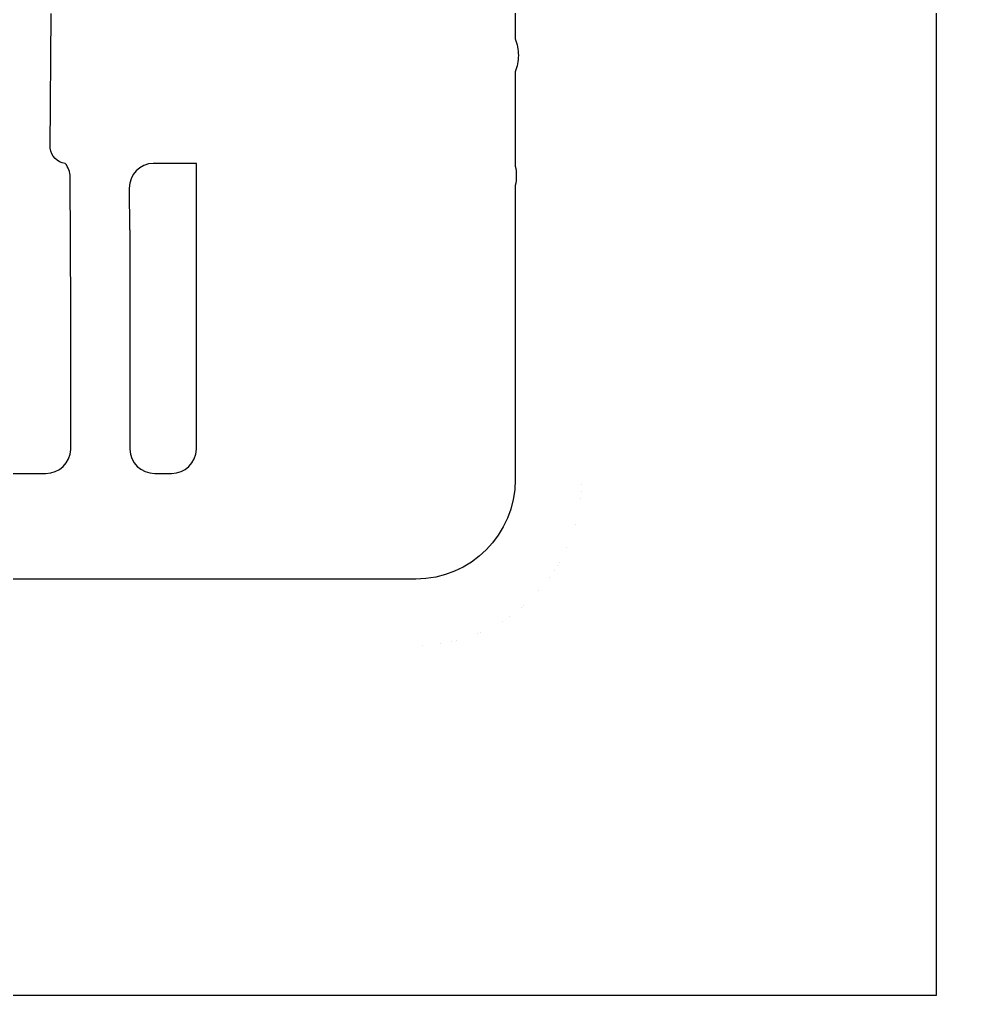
# Model space of a CAD drawing. Header units: millimetres. Extents: x 3412 to 3654, y 20 to 191.
# Drawn here: x 3484.275 to 3487.158, y 61.989 to 64.929 of the extents above; entities that cross this region are included whole.
import ezdxf

# ---------------------------------------------------------------- set-up
doc = ezdxf.new("R2010")
doc.units = ezdxf.units.MM
doc.header["$LTSCALE"] = 23.1
for name, color, linetype in [('gbr-dxf', 7, 'CONTINUOUS'), ('gbr-outline-dxf', 2, 'CONTINUOUS'), ('備註', 1, 'CONTINUOUS')]:
    doc.layers.add(name, color=color, linetype=linetype)

msp = doc.modelspace()

# ---------------------------------------------------------------- linework, layer by layer
at = {"layer": 'gbr-dxf', "linetype": 'Continuous'}
for points in [[(3485.7684, 75.788), (3485.7684, 66.0182, -0.013743), (3485.7683, 66.0149), (3485.7683, 66.0148), (3485.7683, 65.2469, -0.081777), (3485.7756, 65.2028, -0.081762), (3485.7683, 65.1588), (3485.7683, 64.8705, -0.092819), (3485.7776, 64.8208, -0.092814), (3485.7683, 64.7711), (3485.7683, 64.4872, -0.053632), (3485.7715, 64.458, -0.053619), (3485.7683, 64.4288), (3485.7683, 63.5431, -0.413971), (3485.4686, 63.2434), (3484.1092, 63.2434, -0.35684)], [(3484.2283, 63.5614), (3484.352, 63.5614, -0.020978), (3484.354, 63.5615, 0.40441), (3484.4289, 63.634), (3484.4289, 63.7621), (3484.4289, 64.0547), (3484.4274, 64.4539, 0.150877), (3484.4126, 64.4956), (3484.4124, 64.4956, -0.359082), (3484.3674, 64.541), (3484.3705, 64.9468, -0.354841)]]:
    msp.add_lwpolyline(points, format="xyb", dxfattribs=at)
msp.add_lwpolyline([(3484.6069, 64.295), (3484.607, 64.295), (3484.607, 63.7621), (3484.607, 63.7621), (3484.607, 63.6348, 0.407922), (3484.6819, 63.5614), (3484.6823, 63.5614), (3484.7313, 63.5614, -0.013874), (3484.7325, 63.5614, 0.406334), (3484.8075, 63.6344), (3484.8075, 64.4956), (3484.6776, 64.4956, 0.403584), (3484.6053, 64.4207), (3484.6053, 64.4197), (3484.6058, 64.2961), (3484.6069, 64.295)], format="xyb", close=True, dxfattribs=at)
at = {"layer": 'gbr-outline-dxf', "linetype": 'Continuous', "const_width": 0.000025}
msp.add_lwpolyline([(3501.3686, 146.3413), (3501.3686, 96.8738, -0.207998), (3498.1885, 89.5604), (3487.5581, 79.6471, 0.207969), (3485.9685, 75.991), (3485.9685, 63.5434, -0.414366), (3485.4687, 63.0433), (3475.8713, 63.0433, -0.147926), (3475.317, 63.2109), (3475.1134, 63.3469, -0.250655), (3474.6686, 64.1784), (3474.6686, 81.2483, -0.154617), (3476.4928, 87.0064), (3482.2444, 95.1728, 0.154617), (3484.0686, 100.931), (3484.0686, 152.0863, -0.021814)], format="xyb", dxfattribs=at)
at = {"layer": '備註'}
msp.add_lwpolyline([(3473.6677, 70.1471), (3487.036, 70.1471), (3487.036, 61.989), (3473.6677, 61.989)], close=True, dxfattribs=at)

doc.saveas('drawing.dxf')
